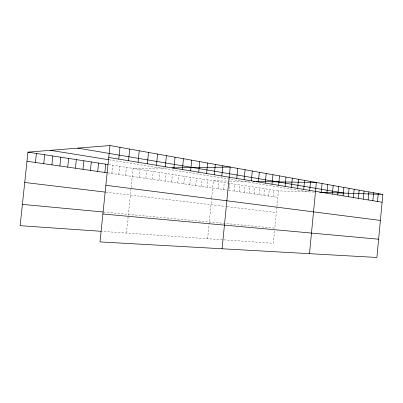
<?xml version="1.0" encoding="UTF-8"?>
<svg xmlns="http://www.w3.org/2000/svg" width="403" height="403" viewBox="0 0 403 403"><rect width="100%" height="100%" fill="white"/><g stroke="black" fill="none" stroke-linecap="round" stroke-linejoin="round"><path stroke-width="0.3" stroke-dasharray="2.02 1.51" d="M263.91 195.374L264.564 188.725M268.615 196.054L269.264 189.455M273.249 196.719L273.894 190.171M274.534 230.929L273.325 243.286L101.758 231.352M276.831 207.464L274.811 228.123L103.752 212.038M276.942 206.346L278.458 190.876L314.773 192.105M207.605 238.717L211.565 199.142M211.686 197.903L213.394 180.816L229.176 181.073M218.169 188.79L218.879 181.662M223.574 189.566L224.28 182.499M229.594 183.32L228.894 190.332L277.818 197.379M234.133 191.087L234.823 184.126M239.286 191.828L239.971 184.927M244.364 192.558L245.044 185.707M249.361 193.279L250.036 186.478M254.283 193.989L254.953 187.239M259.134 194.689L259.794 187.989M158.943 180.257L159.729 172.514M165.326 181.179L166.107 173.502M171.597 182.08L172.368 174.469M177.768 182.972L178.529 175.421M183.828 183.844L184.584 176.358M189.793 184.7L190.538 177.28M195.656 185.546L196.397 178.186M201.424 186.377L202.155 179.078M207.097 187.194L207.822 179.955M111.898 173.486L112.749 165.25M118.804 174.479L119.646 166.318M125.59 175.456L126.421 167.366M126.451 233.07L130.985 188.866M131.111 187.617L133.081 168.394L167.477 167.925M139.111 177.401L139.922 169.451M145.836 178.373L146.642 170.494M152.45 179.325L153.246 171.512M229.775 181.083L251.094 181.431M105.808 192.16L225.494 206.447M227.272 206.658L276.337 212.512M107.797 172.892L228.305 190.246M108.649 164.615L278.458 190.876M109.158 159.79L308.789 191.904"/><path stroke-width="0.6" d="M372.871 200.719L373.626 192.755M377.53 201.48L378.281 193.591M382.85 194.407L376.886 257.467L100.009 241.911L109.969 145.533L382.85 194.407L319.644 192.271M321.241 192.266L322.083 183.526M326.858 193.183L327.689 184.529M332.364 194.085L333.185 185.516M337.764 194.971L338.58 186.478M343.064 195.838L343.87 187.425M348.268 196.689L349.063 188.357M353.371 197.525L354.156 189.269M358.378 198.347L359.159 190.166M363.299 199.147L364.07 191.042M368.13 199.938L368.891 191.909M265.26 183.103L266.202 173.517M272.01 184.206L272.942 174.726M278.619 185.289L279.536 175.904M285.087 186.347L285.994 177.063M291.424 187.385L292.321 178.197M297.631 188.403L298.517 179.305M303.716 189.395L304.587 180.393M309.675 190.372L310.537 181.456M309.484 253.678L316.37 182.504L255.925 181.511M214.29 174.756L215.328 164.404M221.826 175.99L222.849 165.754M222.083 248.767L230.209 167.069L171.99 167.865M236.737 178.433L237.73 168.419M244.107 179.637L245.089 169.734M251.311 180.816L252.283 171.023M258.363 181.975L259.315 172.282M165.29 166.736L166.419 155.644M173.94 168.152L175.048 157.19M182.388 169.537L183.481 158.701M190.639 170.887L191.717 160.177M198.704 172.207L199.767 161.618M206.583 173.497L207.636 163.029M104.866 172.474L105.727 164.162M118.759 159.12L119.973 147.327M128.532 160.721L129.726 149.075M138.063 162.278L139.242 150.777M147.362 163.799L148.521 152.44M156.435 165.285L157.578 154.062M51.901 164.842L52.833 155.986M59.896 165.996L60.818 157.22M67.739 167.124L68.651 158.429M75.442 168.232L76.338 159.618M83.003 169.325L83.889 160.787M90.423 170.393L91.3 161.935M97.707 171.441L98.579 163.059M109.969 145.533L27.938 152.138L20.15 225.68L101.163 231.312M35.444 162.474L36.396 153.442M43.751 163.668L44.693 154.727M253.497 181.471L254.711 181.491M102.891 213.998L378.608 239.216M22.407 204.392L103.163 211.983M24.724 182.483L105.218 192.09M105.858 185.294L380.387 220.436M26.971 161.255L107.208 172.811M27.938 152.138L108.064 164.525M50.355 150.329L108.553 159.694M108.734 157.477L382.109 202.23M77.799 148.123L344.016 193.092"/></g></svg>
